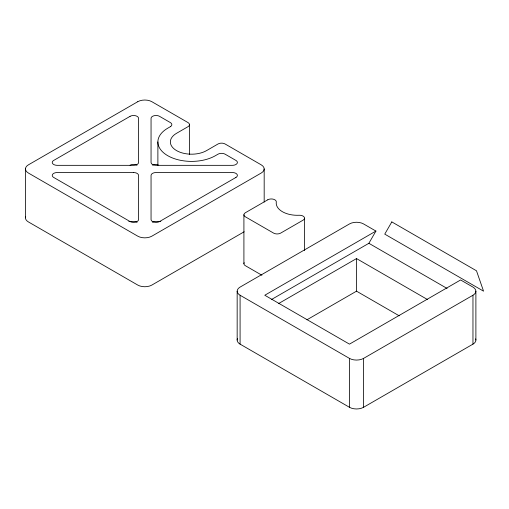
<?xml version="1.0" encoding="UTF-8"?>
<svg xmlns="http://www.w3.org/2000/svg" width="509" height="509" viewBox="0 0 509 509"><rect width="100%" height="100%" fill="white"/><g stroke="black" fill="none" stroke-linecap="round" stroke-linejoin="round"><path stroke-width="0.76" d="M237.162 291.167L237.162 340.063M475.89 340.063L475.89 291.167M271.628 299.438L368.872 243.296L375.928 231.073L363.579 223.941A9.983 5.764 0 0 0 349.467 223.941L240.083 287.095A9.983 5.764 0 0 0 240.083 295.245L240.083 344.135L349.467 407.289A9.983 5.764 0 0 0 363.579 407.289L472.963 344.135A9.983 5.764 0 0 0 475.673 338.879M244.161 231.773L151.873 285.059A9.983 5.764 0 0 1 137.754 285.059L28.37 221.905A9.983 5.764 0 0 1 25.66 216.649M375.928 231.073L264.782 295.245L349.467 344.135L460.613 279.963L472.963 287.095A9.983 5.764 0 0 1 472.963 295.245L472.963 344.135M278.722 303.491L356.523 258.572L427.439 299.515M306.952 319.792L356.523 291.167L399.209 315.815M240.083 295.245L349.467 358.393A9.983 5.764 0 0 0 363.579 358.393L472.963 295.245M128.815 221.434L133.587 221.434A4.988 2.882 0 0 1 137.112 222.274M160.812 221.434L156.04 221.434A4.988 2.882 0 0 0 152.515 222.274M368.872 243.296L447.087 288.45M261.9 275.242L245.376 265.704A4.988 2.882 0 0 1 244.193 262.714M363.579 358.393L363.579 407.289M356.523 258.572L356.523 291.167M349.467 358.393L349.467 407.289M304.528 218.196L304.528 250.523M264.177 168.937L264.177 202.06M243.913 214.773L243.913 263.668M189.501 124.629L189.501 154.596M157.885 141.947L157.885 165.603M25.45 168.937L25.45 217.833M130.056 165.234A4.988 2.882 0 0 1 137.029 165.19M152.598 165.19A4.988 2.882 0 0 1 158.064 164.642M240.083 344.135A9.983 5.764 0 0 1 237.499 338.568M391.809 221.905L384.753 234.127L483.55 291.167L476.494 270.794L391.809 221.905M137.754 101.711L28.37 164.865A9.983 5.764 0 0 0 28.37 173.015L137.754 236.163A9.983 5.764 0 0 0 151.873 236.163L261.257 173.015A9.983 5.764 0 0 0 261.257 164.865L225.086 143.983A4.988 2.882 0 0 0 218.03 143.983L206.565 150.607A21.206 12.241 0 0 1 176.572 150.607A21.206 12.241 0 0 1 176.572 133.288L188.037 126.665A4.988 2.882 0 0 0 188.037 122.593L151.873 101.711A9.983 5.764 0 0 0 137.754 101.711M130.056 116.345L53.712 160.418A4.988 2.882 0 0 0 52.631 163.561A4.988 2.882 0 0 0 57.243 165.336L133.587 165.336A4.988 2.882 0 0 0 138.575 162.454L138.575 118.381A4.988 2.882 0 0 0 135.496 115.721A4.988 2.882 0 0 0 130.056 116.345M170.394 126.665L167.747 128.198A33.683 19.444 0 0 0 167.747 155.697A33.683 19.444 0 0 0 215.383 155.697L218.03 154.17A4.988 2.882 0 0 1 225.086 154.17L235.915 160.418A4.988 2.882 0 0 1 236.997 163.561A4.988 2.882 0 0 1 232.384 165.336L156.04 165.336A4.988 2.882 0 0 1 151.052 162.454L151.052 118.381A4.988 2.882 0 0 1 154.132 115.721A4.988 2.882 0 0 1 159.572 116.345L170.394 122.593A4.988 2.882 0 0 1 170.394 126.665M235.915 177.456L159.572 221.536A4.988 2.882 0 0 1 154.132 222.159A4.988 2.882 0 0 1 151.052 219.5L151.052 175.42A4.988 2.882 0 0 1 156.04 172.538L232.384 172.538A4.988 2.882 0 0 1 236.997 174.32A4.988 2.882 0 0 1 235.915 177.456M267.779 199.802L245.376 212.737A4.988 2.882 0 0 0 245.376 216.815L273.607 233.109A4.988 2.882 0 0 0 280.663 233.109L303.065 220.174A4.988 2.882 0 0 0 304.064 216.929A4.988 2.882 0 0 0 299.133 215.262A21.206 12.241 0 0 1 276.285 202.073A4.988 2.882 0 0 0 273.403 199.223A4.988 2.882 0 0 0 267.779 199.802M133.587 172.538L57.243 172.538A4.988 2.882 0 0 0 52.631 174.32A4.988 2.882 0 0 0 53.712 177.456L130.056 221.536A4.988 2.882 0 0 0 135.496 222.159A4.988 2.882 0 0 0 138.575 219.5L138.575 175.42A4.988 2.882 0 0 0 133.587 172.538"/></g></svg>
